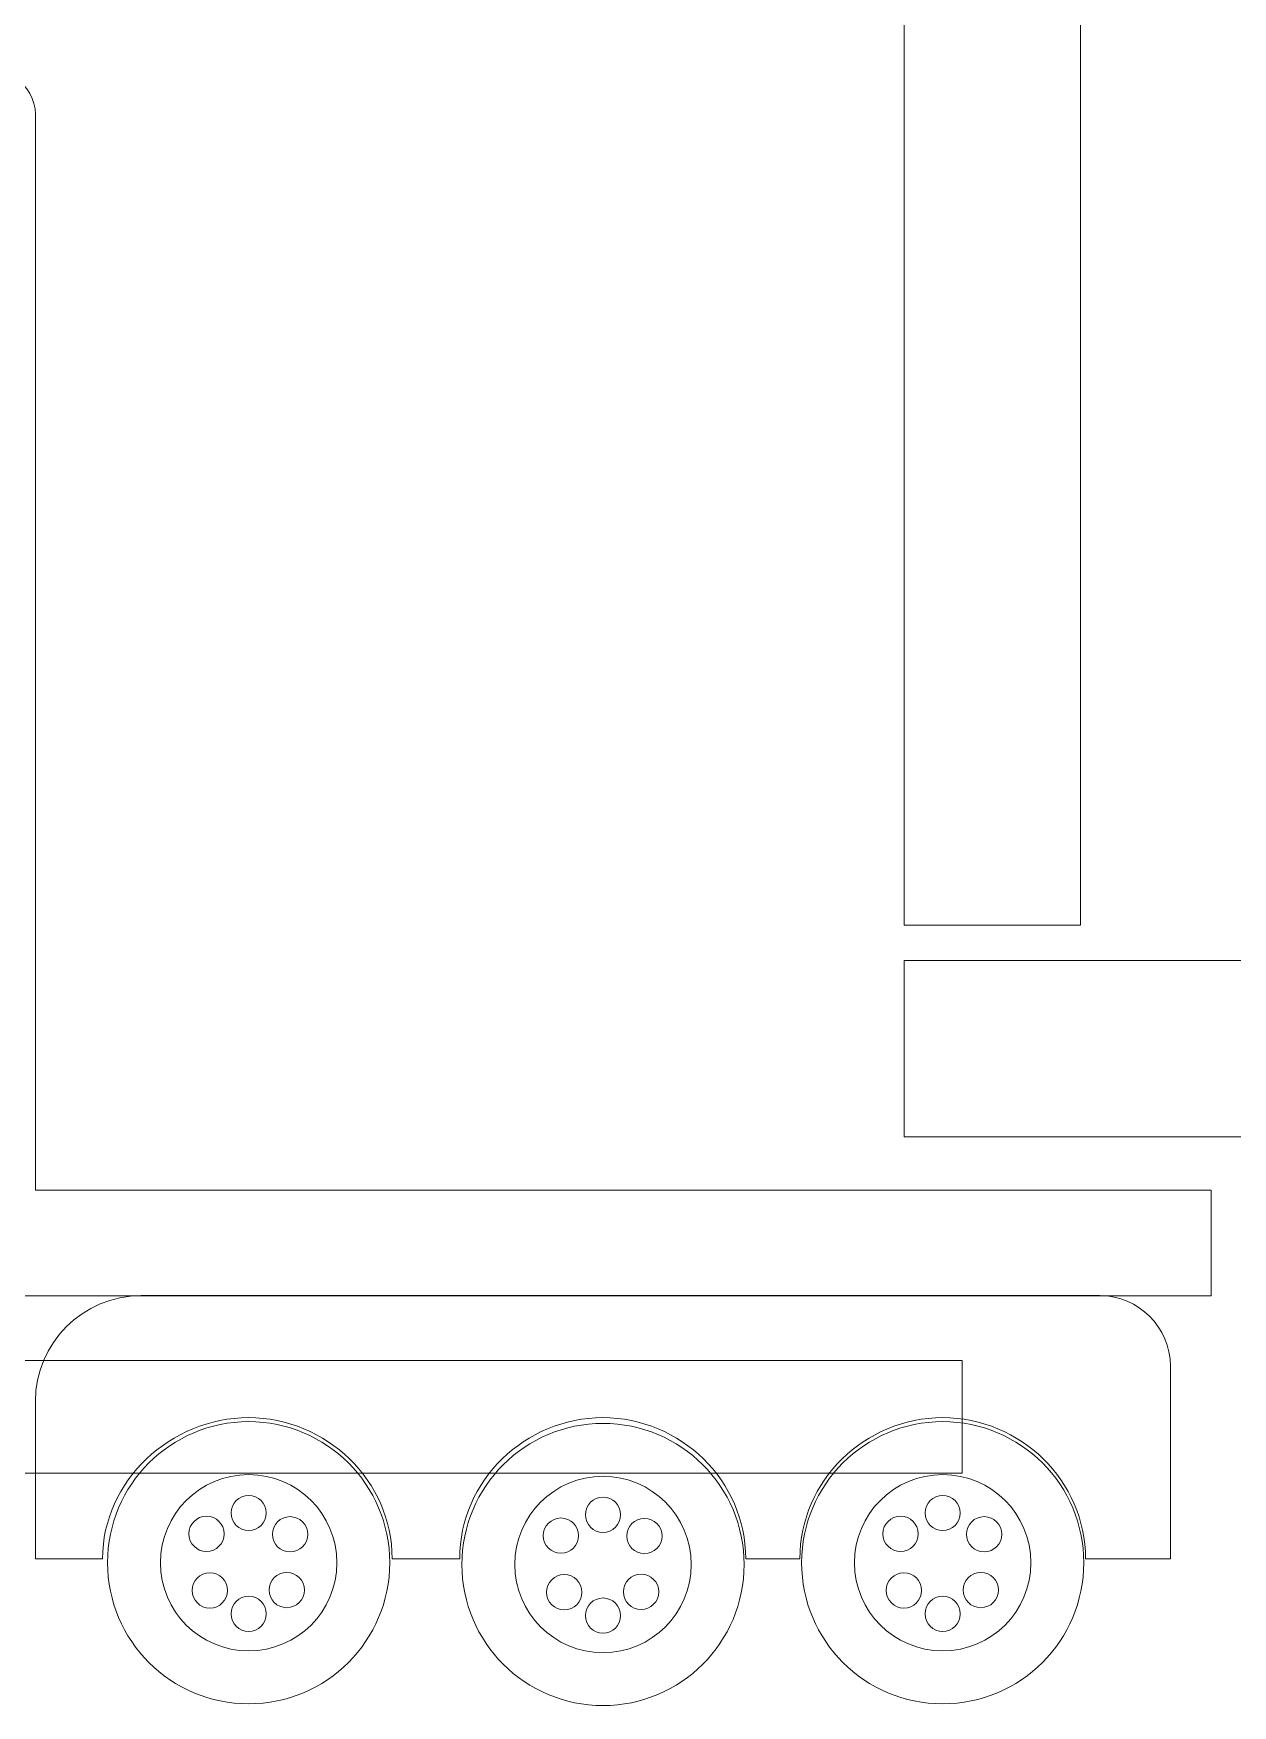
# Model space of a CAD drawing. Header units: millimetres. Extents: x -2444 to 3336, y -980 to 1690.
# Drawn here: x -833.2 to -493.2, y -181.2 to 292.9 of the extents above; entities that cross this region are included whole.
import ezdxf

# ---------------------------------------------------------------- set-up
doc = ezdxf.new("R2010")
doc.units = ezdxf.units.MM
doc.header["$MEASUREMENT"] = 0
doc.layers.add('Camada 1', color=7, linetype='Continuous')

msp = doc.modelspace()

# ---------------------------------------------------------------- linework, layer by layer
at = {"layer": 'Camada 1', "color": 250, "lineweight": 9}
msp.add_lwpolyline([(-586.2757, -20), (444.3243, -20), (444.3243, 30), (-586.2757, 30), (-586.2757, -20)], close=True, dxfattribs=at)
at = {"layer": 'Camada 1', "color": 250, "lineweight": 20}
msp.add_lwpolyline([(-1144.0224, -115.3938), (-569.895, -115.3938), (-569.895, -83.4232), (-1144.0224, -83.4232), (-1144.0224, -115.3938)], close=True, dxfattribs=at)
at = {"layer": 'Camada 1', "color": 250, "lineweight": 9}
for centre, major_axis, ratio in [((-772.1538, -140.7433), (0, 40), 0.9999975), ((-671.688, -141.2433), (0, 40), 0.9999975), ((-575.3796, -140.7433), (0, 40), 0.9999975), ((-772.1539, -126.6433), (0, 5), 1), ((-671.6881, -127.1433), (0, 5), 1), ((-575.3797, -126.6433), (0, 5), 1), ((-784.0983, -132.5613), (0, 5), 1), ((-760.4023, -132.6795), (0, 5), 1), ((-587.3241, -132.5613), (0, 5), 1), ((-563.6281, -132.6795), (0, 5), 1), ((-683.6325, -133.0613), (0, 5), 1), ((-659.9365, -133.1795), (0, 5), 1), ((-783.1565, -148.6097), (0, 5), 1), ((-761.3441, -148.4915), (0, 5), 1), ((-682.6907, -149.1097), (0, 5), 1), ((-660.8783, -148.9915), (0, 5), 1), ((-586.3823, -148.6097), (0, 5), 1), ((-564.5699, -148.4915), (0, 5), 1), ((-772.1539, -155.2433), (0, 5), 1), ((-671.6881, -155.7433), (0, 5), 1), ((-575.3797, -155.2433), (0, 5), 1)]:
    msp.add_ellipse(centre, major_axis=major_axis, ratio=ratio, dxfattribs=at)
for points, knots in [([(-586.2757, 40), (-586.2757, 40), (-586.2757, 460), (-586.2757, 460), (-586.2757, 460), (-586.2757, 460), (-536.2757, 460), (-536.2757, 460), (-536.2757, 460), (-536.2757, 460), (-536.2757, 40), (-536.2757, 40), (-536.2757, 40), (-536.2757, 40), (-586.2757, 40), (-586.2757, 40)], [0, 0, 0, 0, 0.2, 0.2, 0.2, 0.2, 0.4, 0.4, 0.4, 0.4, 0.6, 0.6, 0.6, 0.6, 1, 1, 1, 1]), ([(-1142.6858, 285), (-1142.6858, 285), (-852.843, 285), (-852.843, 285), (-852.843, 285), (-841.7211, 285), (-832.6214, 278.25), (-832.6214, 270), (-832.6214, 270), (-832.6214, 270), (-832.6214, -35.1122), (-832.6214, -35.1122), (-832.6214, -35.1122), (-832.6214, -35.1122), (-499.2322, -35.1122), (-499.2322, -35.1122), (-499.2322, -35.1122), (-499.2322, -35.1122), (-499.2322, -65.1122), (-499.2322, -65.1122), (-499.2322, -65.1122), (-499.2322, -65.1122), (-847.5322, -65.1122), (-847.5322, -65.1122), (-847.5322, -65.1122), (-847.5322, -65.1122), (-847.5322, -65), (-847.5322, -65), (-847.5322, -65), (-847.5322, -65), (-1168.0302, -65), (-1168.0302, -65), (-1168.0302, -65), (-1168.9154, -65), (-1169.6465, -64.4595), (-1169.648, -63.8), (-1169.648, -63.8), (-1169.648, -63.8), (-1170.0705, 102.3766), (-1170.0705, 102.3766), (-1170.0705, 102.3766), (-1170.0705, 102.3766), (-1166.6519, 102.3567), (-1166.6519, 102.3567), (-1166.6519, 102.3567), (-1166.6519, 102.3567), (-1169.8597, 136.9798), (-1169.8597, 136.9798), (-1169.8597, 136.9798), (-1169.8597, 136.9798), (-1102.4721, 241.6377), (-1112.8851, 240.0125), (-1112.8851, 240.0125), (-1112.8851, 240.0125), (-1165.9923, 231.7233), (-1165.9923, 231.7233), (-1165.9923, 231.7233), (-1180.5017, 229.4587), (-1169.8597, 285), (-1142.6858, 285)], [0, 0, 0, 0, 0.0625, 0.0625, 0.0625, 0.0625, 0.125, 0.125, 0.125, 0.125, 0.1875, 0.1875, 0.1875, 0.1875, 0.25, 0.25, 0.25, 0.25, 0.3125, 0.3125, 0.3125, 0.3125, 0.375, 0.375, 0.375, 0.375, 0.4375, 0.4375, 0.4375, 0.4375, 0.5, 0.5, 0.5, 0.5, 0.5625, 0.5625, 0.5625, 0.5625, 0.625, 0.625, 0.625, 0.625, 0.6875, 0.6875, 0.6875, 0.6875, 0.75, 0.75, 0.75, 0.75, 0.8125, 0.8125, 0.8125, 0.8125, 0.875, 0.875, 0.875, 0.875, 1, 1, 1, 1]), ([(-802.6214, -65), (-802.6214, -65), (-530.8267, -65), (-530.8267, -65), (-530.8267, -65), (-519.8267, -65), (-510.8267, -74), (-510.8267, -85), (-510.8267, -85), (-510.8267, -85), (-510.8267, -139.614), (-510.8267, -139.614), (-510.8267, -139.614), (-510.8267, -139.614), (-534.8815, -139.614), (-534.8815, -139.614), (-534.8815, -139.614), (-534.8815, -117.5227), (-553.2901, -99.614), (-575.3814, -99.614), (-575.3814, -99.614), (-597.4727, -99.614), (-615.8815, -117.5227), (-615.8815, -139.614), (-615.8815, -139.614), (-615.8815, -139.614), (-631.224, -139.614), (-631.224, -139.614), (-631.224, -139.614), (-631.224, -117.5227), (-649.6326, -99.614), (-671.7239, -99.614), (-671.7239, -99.614), (-693.8152, -99.614), (-712.324, -117.5227), (-712.324, -139.614), (-712.324, -139.614), (-712.324, -139.614), (-731.4727, -139.614), (-731.4727, -139.614), (-731.4727, -139.614), (-731.4727, -117.5227), (-750.0813, -99.614), (-772.1726, -99.614), (-772.1726, -99.614), (-794.2639, -99.614), (-813.5727, -117.5227), (-813.5727, -139.614), (-813.5727, -139.614), (-813.5727, -139.614), (-832.6214, -139.614), (-832.6214, -139.614), (-832.6214, -139.614), (-832.6214, -139.614), (-832.6214, -95), (-832.6214, -95), (-832.6214, -95), (-832.6214, -78.5), (-819.1214, -65), (-802.6214, -65)], [0, 0, 0, 0, 0.0625, 0.0625, 0.0625, 0.0625, 0.125, 0.125, 0.125, 0.125, 0.1875, 0.1875, 0.1875, 0.1875, 0.25, 0.25, 0.25, 0.25, 0.3125, 0.3125, 0.3125, 0.3125, 0.375, 0.375, 0.375, 0.375, 0.4375, 0.4375, 0.4375, 0.4375, 0.5, 0.5, 0.5, 0.5, 0.5625, 0.5625, 0.5625, 0.5625, 0.625, 0.625, 0.625, 0.625, 0.6875, 0.6875, 0.6875, 0.6875, 0.75, 0.75, 0.75, 0.75, 0.8125, 0.8125, 0.8125, 0.8125, 0.875, 0.875, 0.875, 0.875, 1, 1, 1, 1]), ([(-772.1538, -165.7433), (-785.9609, -165.7433), (-797.1539, -154.5504), (-797.1539, -140.7433), (-797.1539, -140.7433), (-797.1539, -126.9362), (-785.9609, -115.7433), (-772.1538, -115.7433), (-772.1538, -115.7433), (-758.3468, -115.7433), (-747.1539, -126.9362), (-747.1539, -140.7433), (-747.1539, -140.7433), (-747.1539, -154.5504), (-758.3468, -165.7433), (-772.1538, -165.7433)], [0, 0, 0, 0, 0.2, 0.2, 0.2, 0.2, 0.4, 0.4, 0.4, 0.4, 0.6, 0.6, 0.6, 0.6, 1, 1, 1, 1]), ([(-671.688, -166.2433), (-685.4951, -166.2433), (-696.6881, -155.0504), (-696.6881, -141.2433), (-696.6881, -141.2433), (-696.6881, -127.4362), (-685.4951, -116.2433), (-671.688, -116.2433), (-671.688, -116.2433), (-657.881, -116.2433), (-646.6881, -127.4362), (-646.6881, -141.2433), (-646.6881, -141.2433), (-646.6881, -155.0504), (-657.881, -166.2433), (-671.688, -166.2433)], [0, 0, 0, 0, 0.2, 0.2, 0.2, 0.2, 0.4, 0.4, 0.4, 0.4, 0.6, 0.6, 0.6, 0.6, 1, 1, 1, 1]), ([(-575.3796, -165.7433), (-589.1867, -165.7433), (-600.3797, -154.5504), (-600.3797, -140.7433), (-600.3797, -140.7433), (-600.3797, -126.9362), (-589.1867, -115.7433), (-575.3796, -115.7433), (-575.3796, -115.7433), (-561.5726, -115.7433), (-550.3797, -126.9362), (-550.3797, -140.7433), (-550.3797, -140.7433), (-550.3797, -154.5504), (-561.5726, -165.7433), (-575.3796, -165.7433)], [0, 0, 0, 0, 0.2, 0.2, 0.2, 0.2, 0.4, 0.4, 0.4, 0.4, 0.6, 0.6, 0.6, 0.6, 1, 1, 1, 1]), ([(-772.1539, -131.6433), (-774.9153, -131.6433), (-777.1539, -129.4047), (-777.1539, -126.6433), (-777.1539, -126.6433), (-777.1539, -123.8819), (-774.9153, -121.6433), (-772.1539, -121.6433), (-772.1539, -121.6433), (-769.3925, -121.6433), (-767.1539, -123.8819), (-767.1539, -126.6433), (-767.1539, -126.6433), (-767.1539, -129.4047), (-769.3925, -131.6433), (-772.1539, -131.6433)], [0, 0, 0, 0, 0.2, 0.2, 0.2, 0.2, 0.4, 0.4, 0.4, 0.4, 0.6, 0.6, 0.6, 0.6, 1, 1, 1, 1]), ([(-671.6881, -132.1433), (-674.4495, -132.1433), (-676.6881, -129.9047), (-676.6881, -127.1433), (-676.6881, -127.1433), (-676.6881, -124.3819), (-674.4495, -122.1433), (-671.6881, -122.1433), (-671.6881, -122.1433), (-668.9267, -122.1433), (-666.6881, -124.3819), (-666.6881, -127.1433), (-666.6881, -127.1433), (-666.6881, -129.9047), (-668.9267, -132.1433), (-671.6881, -132.1433)], [0, 0, 0, 0, 0.2, 0.2, 0.2, 0.2, 0.4, 0.4, 0.4, 0.4, 0.6, 0.6, 0.6, 0.6, 1, 1, 1, 1]), ([(-575.3797, -131.6433), (-578.1411, -131.6433), (-580.3797, -129.4047), (-580.3797, -126.6433), (-580.3797, -126.6433), (-580.3797, -123.8819), (-578.1411, -121.6433), (-575.3797, -121.6433), (-575.3797, -121.6433), (-572.6183, -121.6433), (-570.3797, -123.8819), (-570.3797, -126.6433), (-570.3797, -126.6433), (-570.3797, -129.4047), (-572.6183, -131.6433), (-575.3797, -131.6433)], [0, 0, 0, 0, 0.2, 0.2, 0.2, 0.2, 0.4, 0.4, 0.4, 0.4, 0.6, 0.6, 0.6, 0.6, 1, 1, 1, 1]), ([(-784.0983, -137.5613), (-781.3369, -137.5613), (-779.0983, -135.3227), (-779.0983, -132.5613), (-779.0983, -132.5613), (-779.0983, -129.7999), (-781.3369, -127.5613), (-784.0983, -127.5613), (-784.0983, -127.5613), (-786.8597, -127.5613), (-789.0983, -129.7999), (-789.0983, -132.5613), (-789.0983, -132.5613), (-789.0983, -135.3227), (-786.8597, -137.5613), (-784.0983, -137.5613)], [0, 0, 0, 0, 0.2, 0.2, 0.2, 0.2, 0.4, 0.4, 0.4, 0.4, 0.6, 0.6, 0.6, 0.6, 1, 1, 1, 1]), ([(-760.4023, -137.6795), (-763.1637, -137.6795), (-765.4023, -135.4409), (-765.4023, -132.6795), (-765.4023, -132.6795), (-765.4023, -129.9181), (-763.1637, -127.6795), (-760.4023, -127.6795), (-760.4023, -127.6795), (-757.6409, -127.6795), (-755.4023, -129.9181), (-755.4023, -132.6795), (-755.4023, -132.6795), (-755.4023, -135.4409), (-757.6409, -137.6795), (-760.4023, -137.6795)], [0, 0, 0, 0, 0.2, 0.2, 0.2, 0.2, 0.4, 0.4, 0.4, 0.4, 0.6, 0.6, 0.6, 0.6, 1, 1, 1, 1]), ([(-587.3241, -137.5613), (-584.5627, -137.5613), (-582.3241, -135.3227), (-582.3241, -132.5613), (-582.3241, -132.5613), (-582.3241, -129.7999), (-584.5627, -127.5613), (-587.3241, -127.5613), (-587.3241, -127.5613), (-590.0855, -127.5613), (-592.3241, -129.7999), (-592.3241, -132.5613), (-592.3241, -132.5613), (-592.3241, -135.3227), (-590.0855, -137.5613), (-587.3241, -137.5613)], [0, 0, 0, 0, 0.2, 0.2, 0.2, 0.2, 0.4, 0.4, 0.4, 0.4, 0.6, 0.6, 0.6, 0.6, 1, 1, 1, 1]), ([(-563.6281, -137.6795), (-566.3895, -137.6795), (-568.6281, -135.4409), (-568.6281, -132.6795), (-568.6281, -132.6795), (-568.6281, -129.9181), (-566.3895, -127.6795), (-563.6281, -127.6795), (-563.6281, -127.6795), (-560.8667, -127.6795), (-558.6281, -129.9181), (-558.6281, -132.6795), (-558.6281, -132.6795), (-558.6281, -135.4409), (-560.8667, -137.6795), (-563.6281, -137.6795)], [0, 0, 0, 0, 0.2, 0.2, 0.2, 0.2, 0.4, 0.4, 0.4, 0.4, 0.6, 0.6, 0.6, 0.6, 1, 1, 1, 1]), ([(-683.6325, -138.0613), (-680.8711, -138.0613), (-678.6325, -135.8227), (-678.6325, -133.0613), (-678.6325, -133.0613), (-678.6325, -130.2999), (-680.8711, -128.0613), (-683.6325, -128.0613), (-683.6325, -128.0613), (-686.3939, -128.0613), (-688.6325, -130.2999), (-688.6325, -133.0613), (-688.6325, -133.0613), (-688.6325, -135.8227), (-686.3939, -138.0613), (-683.6325, -138.0613)], [0, 0, 0, 0, 0.2, 0.2, 0.2, 0.2, 0.4, 0.4, 0.4, 0.4, 0.6, 0.6, 0.6, 0.6, 1, 1, 1, 1]), ([(-659.9365, -138.1795), (-662.6979, -138.1795), (-664.9365, -135.9409), (-664.9365, -133.1795), (-664.9365, -133.1795), (-664.9365, -130.4181), (-662.6979, -128.1795), (-659.9365, -128.1795), (-659.9365, -128.1795), (-657.1751, -128.1795), (-654.9365, -130.4181), (-654.9365, -133.1795), (-654.9365, -133.1795), (-654.9365, -135.9409), (-657.1751, -138.1795), (-659.9365, -138.1795)], [0, 0, 0, 0, 0.2, 0.2, 0.2, 0.2, 0.4, 0.4, 0.4, 0.4, 0.6, 0.6, 0.6, 0.6, 1, 1, 1, 1]), ([(-783.1565, -143.6097), (-785.9179, -143.6097), (-788.1565, -145.8483), (-788.1565, -148.6097), (-788.1565, -148.6097), (-788.1565, -151.3711), (-785.9179, -153.6097), (-783.1565, -153.6097), (-783.1565, -153.6097), (-780.3951, -153.6097), (-778.1565, -151.3711), (-778.1565, -148.6097), (-778.1565, -148.6097), (-778.1565, -145.8483), (-780.3951, -143.6097), (-783.1565, -143.6097)], [0, 0, 0, 0, 0.2, 0.2, 0.2, 0.2, 0.4, 0.4, 0.4, 0.4, 0.6, 0.6, 0.6, 0.6, 1, 1, 1, 1]), ([(-761.3441, -143.4915), (-758.5827, -143.4915), (-756.3441, -145.7301), (-756.3441, -148.4915), (-756.3441, -148.4915), (-756.3441, -151.2529), (-758.5827, -153.4915), (-761.3441, -153.4915), (-761.3441, -153.4915), (-764.1055, -153.4915), (-766.3441, -151.2529), (-766.3441, -148.4915), (-766.3441, -148.4915), (-766.3441, -145.7301), (-764.1055, -143.4915), (-761.3441, -143.4915)], [0, 0, 0, 0, 0.2, 0.2, 0.2, 0.2, 0.4, 0.4, 0.4, 0.4, 0.6, 0.6, 0.6, 0.6, 1, 1, 1, 1]), ([(-682.6907, -144.1097), (-685.4521, -144.1097), (-687.6907, -146.3483), (-687.6907, -149.1097), (-687.6907, -149.1097), (-687.6907, -151.8711), (-685.4521, -154.1097), (-682.6907, -154.1097), (-682.6907, -154.1097), (-679.9293, -154.1097), (-677.6907, -151.8711), (-677.6907, -149.1097), (-677.6907, -149.1097), (-677.6907, -146.3483), (-679.9293, -144.1097), (-682.6907, -144.1097)], [0, 0, 0, 0, 0.2, 0.2, 0.2, 0.2, 0.4, 0.4, 0.4, 0.4, 0.6, 0.6, 0.6, 0.6, 1, 1, 1, 1]), ([(-660.8783, -143.9915), (-658.1169, -143.9915), (-655.8783, -146.2301), (-655.8783, -148.9915), (-655.8783, -148.9915), (-655.8783, -151.7529), (-658.1169, -153.9915), (-660.8783, -153.9915), (-660.8783, -153.9915), (-663.6397, -153.9915), (-665.8783, -151.7529), (-665.8783, -148.9915), (-665.8783, -148.9915), (-665.8783, -146.2301), (-663.6397, -143.9915), (-660.8783, -143.9915)], [0, 0, 0, 0, 0.2, 0.2, 0.2, 0.2, 0.4, 0.4, 0.4, 0.4, 0.6, 0.6, 0.6, 0.6, 1, 1, 1, 1]), ([(-586.3823, -143.6097), (-589.1437, -143.6097), (-591.3823, -145.8483), (-591.3823, -148.6097), (-591.3823, -148.6097), (-591.3823, -151.3711), (-589.1437, -153.6097), (-586.3823, -153.6097), (-586.3823, -153.6097), (-583.6209, -153.6097), (-581.3823, -151.3711), (-581.3823, -148.6097), (-581.3823, -148.6097), (-581.3823, -145.8483), (-583.6209, -143.6097), (-586.3823, -143.6097)], [0, 0, 0, 0, 0.2, 0.2, 0.2, 0.2, 0.4, 0.4, 0.4, 0.4, 0.6, 0.6, 0.6, 0.6, 1, 1, 1, 1]), ([(-564.5699, -143.4915), (-561.8085, -143.4915), (-559.5699, -145.7301), (-559.5699, -148.4915), (-559.5699, -148.4915), (-559.5699, -151.2529), (-561.8085, -153.4915), (-564.5699, -153.4915), (-564.5699, -153.4915), (-567.3313, -153.4915), (-569.5699, -151.2529), (-569.5699, -148.4915), (-569.5699, -148.4915), (-569.5699, -145.7301), (-567.3313, -143.4915), (-564.5699, -143.4915)], [0, 0, 0, 0, 0.2, 0.2, 0.2, 0.2, 0.4, 0.4, 0.4, 0.4, 0.6, 0.6, 0.6, 0.6, 1, 1, 1, 1]), ([(-772.1539, -160.2433), (-774.9153, -160.2433), (-777.1539, -158.0047), (-777.1539, -155.2433), (-777.1539, -155.2433), (-777.1539, -152.4819), (-774.9153, -150.2433), (-772.1539, -150.2433), (-772.1539, -150.2433), (-769.3925, -150.2433), (-767.1539, -152.4819), (-767.1539, -155.2433), (-767.1539, -155.2433), (-767.1539, -158.0047), (-769.3925, -160.2433), (-772.1539, -160.2433)], [0, 0, 0, 0, 0.2, 0.2, 0.2, 0.2, 0.4, 0.4, 0.4, 0.4, 0.6, 0.6, 0.6, 0.6, 1, 1, 1, 1]), ([(-671.6881, -160.7433), (-674.4495, -160.7433), (-676.6881, -158.5047), (-676.6881, -155.7433), (-676.6881, -155.7433), (-676.6881, -152.9819), (-674.4495, -150.7433), (-671.6881, -150.7433), (-671.6881, -150.7433), (-668.9267, -150.7433), (-666.6881, -152.9819), (-666.6881, -155.7433), (-666.6881, -155.7433), (-666.6881, -158.5047), (-668.9267, -160.7433), (-671.6881, -160.7433)], [0, 0, 0, 0, 0.2, 0.2, 0.2, 0.2, 0.4, 0.4, 0.4, 0.4, 0.6, 0.6, 0.6, 0.6, 1, 1, 1, 1]), ([(-575.3797, -160.2433), (-578.1411, -160.2433), (-580.3797, -158.0047), (-580.3797, -155.2433), (-580.3797, -155.2433), (-580.3797, -152.4819), (-578.1411, -150.2433), (-575.3797, -150.2433), (-575.3797, -150.2433), (-572.6183, -150.2433), (-570.3797, -152.4819), (-570.3797, -155.2433), (-570.3797, -155.2433), (-570.3797, -158.0047), (-572.6183, -160.2433), (-575.3797, -160.2433)], [0, 0, 0, 0, 0.2, 0.2, 0.2, 0.2, 0.4, 0.4, 0.4, 0.4, 0.6, 0.6, 0.6, 0.6, 1, 1, 1, 1])]:
    msp.add_open_spline(points, degree=3, knots=knots, dxfattribs=at)

doc.saveas('drawing.dxf')
